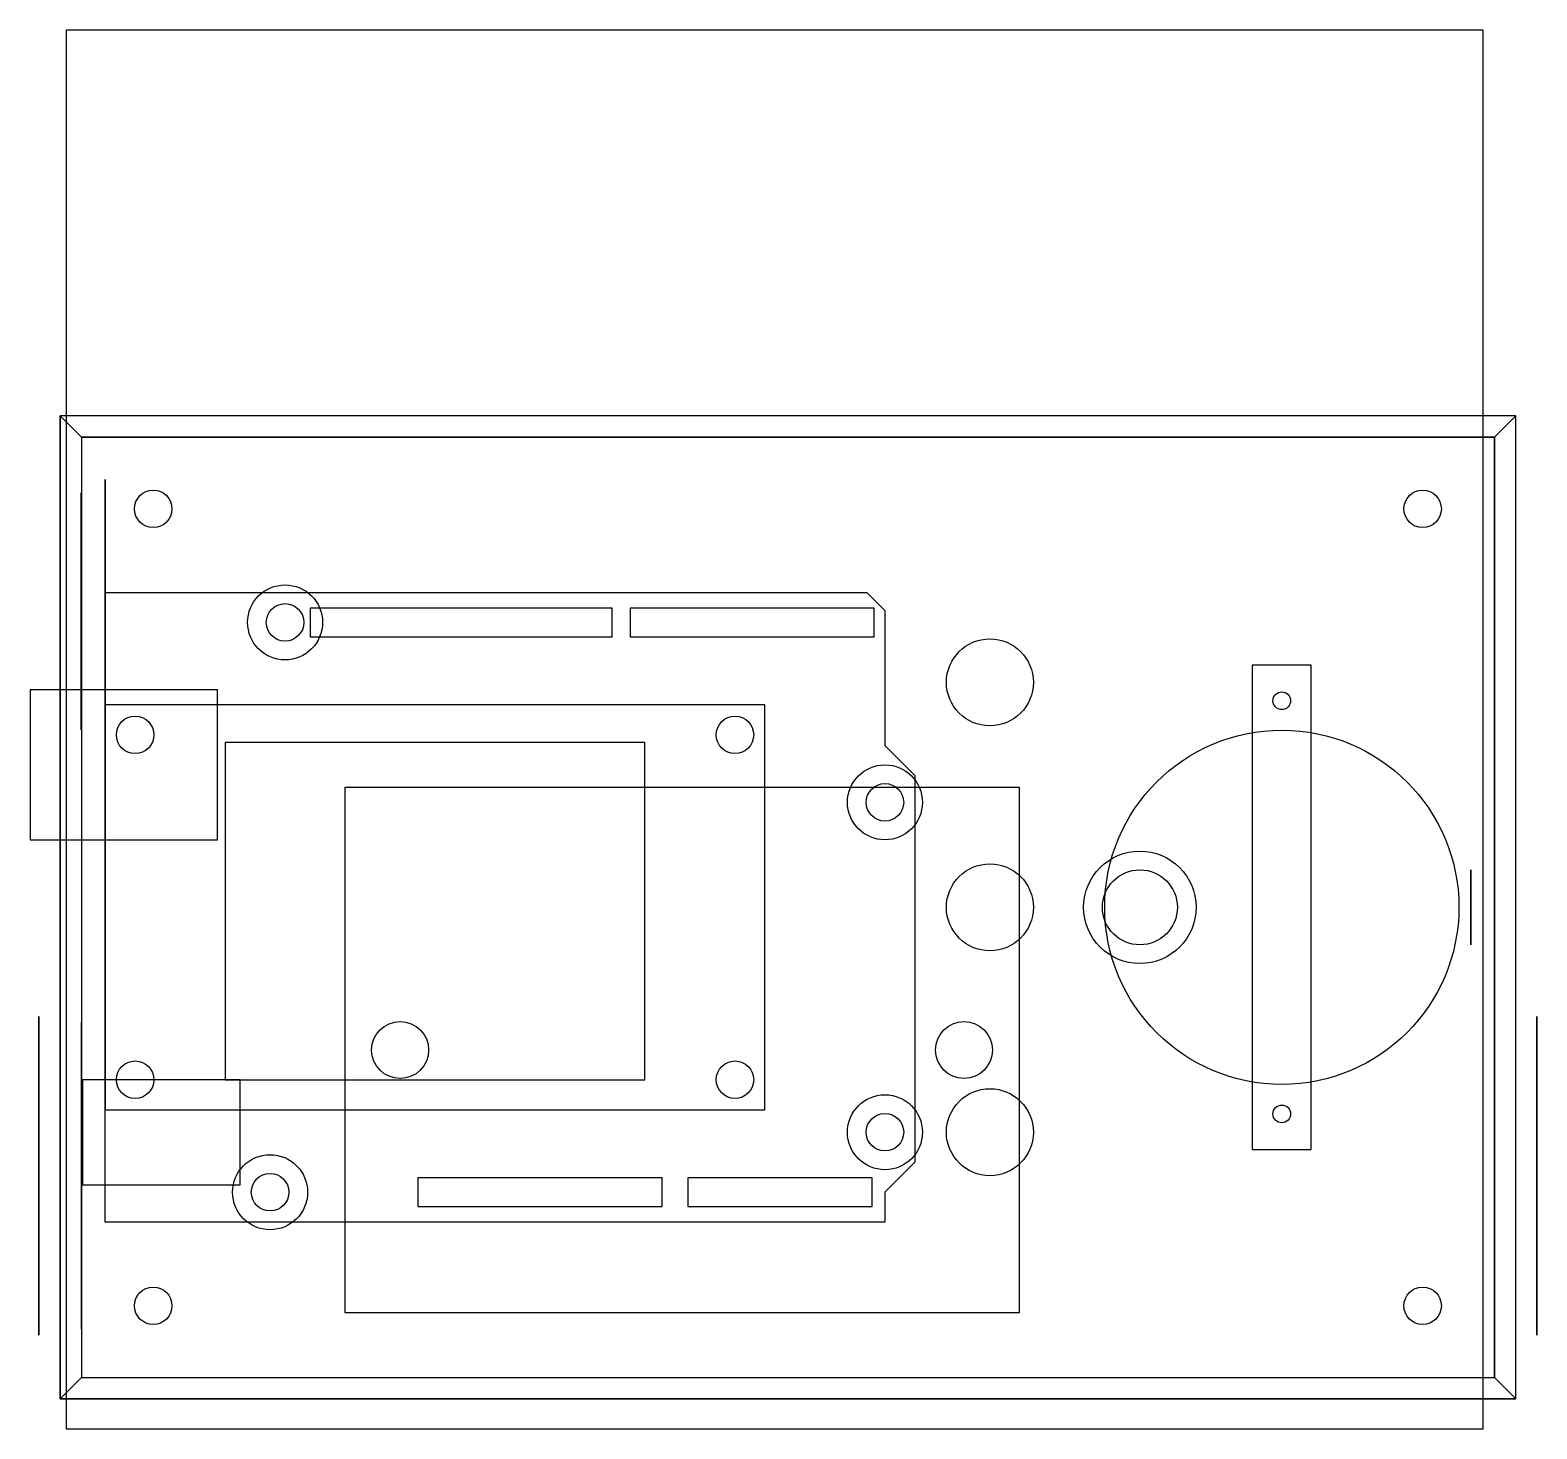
# Model space of a CAD drawing. Extents: x -171 to 4852, y -171 to 4493.
import ezdxf

# ---------------------------------------------------------------- set-up
doc = ezdxf.new("R2010")
doc.units = 0
doc.layers.get('0').update_dxf_attribs({"linetype": 'CONTINUOUS'})

msp = doc.modelspace()

# ---------------------------------------------------------------- linework, layer by layer
for points in [[(-51.259843, -171.259843, -2214.566929), (4673.149606, -171.259843, -2214.566929), (4673.149606, 4492.834645, -2214.566929), (-51.259843, 4492.834645, -2214.566929), (-51.259843, -171.259843, -2214.566929)], [(0, 3135.826772, 0), (4710.629921, 3135.826772, 0), (4781.889764, 3207.086614, 2214.566929), (-71.259843, 3207.086614, 2214.566929), (0, 3135.826772, 0)], [(0, 0, 0), (-71.259843, -71.259843, 2214.566929), (-71.259843, 3207.086614, 2214.566929), (0, 3135.826772, 0), (0, 0, 0)], [(-71.259843, -71.259843, 2214.566929), (4781.889763, -71.259843, 2214.566929), (4781.889763, 3207.086614, 2214.566929), (-71.259843, 3207.086614, 2214.566929), (-71.259843, -71.259843, 2214.566929)], [(0, 3135.826772, 0), (4710.629921, 3135.826772, 0), (4781.889764, 3207.086614, -2214.566929), (-71.259843, 3207.086614, -2214.566929), (0, 3135.826772, 0)], [(0, 0, 0), (-71.259843, -71.259843, -2214.566929), (-71.259843, 3207.086614, -2214.566929), (0, 3135.826772, 0), (0, 0, 0)], [(4710.629921, 0, 0), (4781.889764, -71.259843, 2214.566929), (4781.889764, 3207.086614, 2214.566929), (4710.629921, 3135.826772, 0), (4710.629921, 0, 0)], [(4710.629921, 0, 0), (4781.889764, -71.259843, -2214.566929), (4781.889764, 3207.086614, -2214.566929), (4710.629921, 3135.826772, 0), (4710.629921, 0, 0)], [(0, 0, 0), (4710.629921, 0, 0), (4710.629921, 3135.826772, 0), (0, 3135.826772, 0), (0, 0, 0)], [(0, 0, 0), (4710.629921, 0, 0), (4710.629921, 3135.826772, 0), (0, 3135.826772, 0), (0, 0, 0)], [(78.740157, 2114.586614, -2111.240157), (78.740157, 2994.586614, -2111.240157), (78.740157, 2994.586614, -141.240157), (78.740157, 2114.586614, -141.240157), (78.740157, 2114.586614, -2111.240157)], [(-1.259843, 2159.586614, -1666.240157), (-1.259843, 2949.586614, -1666.240157), (-1.259843, 2949.586614, -586.240157), (-1.259843, 2159.586614, -586.240157), (-1.259843, 2159.586614, -1666.240157)], [(78.740157, 517.913386, 314.96063), (78.740157, 2617.913386, 314.96063), (2618.740157, 2617.913386, 314.96063), (2678.740157, 2557.913386, 314.96063), (2678.740157, 2107.913386, 314.96063), (2778.740157, 2007.913386, 314.96063), (2778.740157, 717.913386, 314.96063), (2678.740157, 617.913386, 314.96063), (2678.740157, 517.913386, 314.96063), (78.740157, 517.913386, 314.96063)], [(762.240157, 2470.163386, 384.96063), (1769.240157, 2470.163386, 384.96063), (1769.240157, 2565.663386, 384.96063), (762.240157, 2565.663386, 384.96063), (762.240157, 2470.163386, 384.96063)], [(1829.240157, 2470.163386, 384.96063), (2643.240157, 2470.163386, 384.96063), (2643.240157, 2565.663386, 384.96063), (1829.240157, 2565.663386, 384.96063), (1829.240157, 2470.163386, 384.96063)], [(3903.543307, 760.826772, 2214.566929), (4100.393701, 760.826772, 2214.566929), (4100.393701, 2375, 2214.566929), (3903.543307, 2375, 2214.566929), (3903.543307, 760.826772, 2214.566929)], [(-171.259843, 1792.913386, 384.96063), (453.740157, 1792.913386, 384.96063), (453.740157, 2292.913386, 384.96063), (-171.259843, 2292.913386, 384.96063), (-171.259843, 1792.913386, 384.96063)], [(78.740157, 892.913386, 2114.566929), (2278.740157, 892.913386, 2114.566929), (2278.740157, 2242.913386, 2114.566929), (78.740157, 2242.913386, 2114.566929), (78.740157, 892.913386, 2114.566929)], [(478.740157, 992.913386, 2214.566929), (1878.740157, 992.913386, 2214.566929), (1878.740157, 2117.913386, 2214.566929), (478.740157, 2117.913386, 2214.566929), (478.740157, 992.913386, 2214.566929)], [(877.440945, 216.929134, -2214.566929), (3127.440945, 216.929134, -2214.566929), (3127.440945, 1966.929134, -2214.566929), (877.440945, 1966.929134, -2214.566929), (877.440945, 216.929134, -2214.566929)], [(-141.732283, 141.240157, -1204.232283), (-141.732283, 1204.232283, -1204.232283), (-141.732283, 1204.232283, -141.240157), (-141.732283, 141.240157, -141.240157), (-141.732283, 141.240157, -1204.232283)], [(0, 160.925197, -1046.751969), (0, 1184.547244, -1046.751969), (0, 1184.547244, -180.610237), (0, 160.925197, -180.610237), (0, 160.925197, -1046.751969)], [(0, 298.720472, -1105.807087), (0, 298.720472, -879.429134), (0, 160.925197, -879.429134), (0, 160.925197, -462.106299), (0, 493.602362, -462.106299), (0, 493.602362, -239.665354), (0, 851.870079, -239.665354), (0, 851.870079, -462.106299), (0, 1184.547244, -462.106299), (0, 1184.547244, -879.429134), (0, 1046.751969, -879.429134), (0, 1046.751969, -1105.807087), (0, 298.720472, -1105.807087)], [(4710.629921, 160.925197, -1046.751969), (4710.629921, 1184.547244, -1046.751969), (4710.629921, 1184.547244, -180.610237), (4710.629921, 160.925197, -180.610237), (4710.629921, 160.925197, -1046.751969)], [(4710.629921, 298.720472, -1105.807087), (4710.629921, 298.720472, -879.429134), (4710.629921, 160.925197, -879.429134), (4710.629921, 160.925197, -462.106299), (4710.629921, 493.602362, -462.106299), (4710.629921, 493.602362, -239.665354), (4710.629921, 851.870079, -239.665354), (4710.629921, 851.870079, -462.106299), (4710.629921, 1184.547244, -462.106299), (4710.629921, 1184.547244, -879.429134), (4710.629921, 1046.751969, -879.429134), (4710.629921, 1046.751969, -1105.807087), (4710.629921, 298.720472, -1105.807087)], [(4852.362205, 141.240157, -1204.232283), (4852.362205, 1204.232283, -1204.232283), (4852.362205, 1204.232283, -141.240157), (4852.362205, 141.240157, -141.240157), (4852.362205, 141.240157, -1204.232283)], [(3.740157, 642.913386, 384.96063), (528.740157, 642.913386, 384.96063), (528.740157, 992.913386, 384.96063), (3.740157, 992.913386, 384.96063), (3.740157, 642.913386, 384.96063)], [(1121.740157, 570.163386, 384.96063), (1935.740157, 570.163386, 384.96063), (1935.740157, 665.663386, 384.96063), (1121.740157, 665.663386, 384.96063), (1121.740157, 570.163386, 384.96063)], [(2021.740157, 570.163386, 384.96063), (2635.740157, 570.163386, 384.96063), (2635.740157, 665.663386, 384.96063), (2021.740157, 665.663386, 384.96063), (2021.740157, 570.163386, 384.96063)], [(0, 0, 0), (4710.629921, 0, 0), (4781.889764, -71.259843, 2214.566929), (-71.259843, -71.259843, 2214.566929), (0, 0, 0)], [(0, 0, 0), (4710.629921, 0, 0), (4781.889764, -71.259843, -2214.566929), (-71.259843, -71.259843, -2214.566929), (0, 0, 0)]]:
    msp.add_polyline3d(points)
for centre, radius in [((239.173228, 2896.653543, 2293.307087), 62.5), ((239.173228, 2896.653543, -2214.566929), 62.5), ((4471.456693, 2896.653543, 2293.307087), 62.5), ((4471.456693, 2896.653543, -2214.566929), 62.5), ((678.740157, 2517.913386, 314.96063), 125), ((678.740157, 2517.913386, 314.96063), 62.5), ((678.740157, 2517.913386, 78.740157), 62.5), ((678.740157, 2517.913386), 62.5), ((3028.740157, 2317.913386, 2214.566929), 145), ((4001.968504, 2256.889764, 2214.566929), 29.527559), ((4001.968504, 2256.889764, 2214.566929), 29.527559), ((178.740157, 2142.913386, 2114.566929), 62.5), ((178.740157, 2142.913386, 2214.566929), 62.5), ((2178.740157, 2142.913386, 2114.566929), 62.5), ((2178.740157, 2142.913386, 2214.566929), 62.5), ((4001.968504, 1567.913386, 2088.582677), 590.551181), ((2678.740157, 1917.913386, 314.96063), 125), ((2678.740157, 1917.913386, 314.96063), 62.5), ((2678.740157, 1917.913386, 78.740157), 62.5), ((2678.740157, 1917.913386), 62.5), ((3028.740157, 1567.913386, 2214.566929), 145), ((3528.740157, 1567.913386, 78.740157), 187.5), ((3528.740157, 1567.913386, -2214.566929), 125), ((1062.440945, 1091.929134, -2214.566929), 95), ((1062.440945, 1091.929134, -2214.566929), 95), ((2942.440945, 1091.929134, -2214.566929), 95), ((2942.440945, 1091.929134, -2214.566929), 95), ((178.740157, 992.913386, 2114.566929), 62.5), ((178.740157, 992.913386, 2214.566929), 62.5), ((2178.740157, 992.913386, 2114.566929), 62.5), ((2178.740157, 992.913386, 2214.566929), 62.5), ((3028.740157, 817.913386, 2214.566929), 145), ((2678.740157, 817.913386, 314.96063), 125), ((4001.968504, 878.937008, 2214.566929), 29.527559), ((4001.968504, 878.937008, 2214.566929), 29.527559), ((2678.740157, 817.913386, 314.96063), 62.5), ((2678.740157, 817.913386, 78.740157), 62.5), ((2678.740157, 817.913386), 62.5), ((628.740157, 617.913386, 314.96063), 125), ((628.740157, 617.913386, 314.96063), 62.5), ((628.740157, 617.913386, 78.740157), 62.5), ((628.740157, 617.913386), 62.5), ((239.173228, 239.173228, 2293.307087), 62.5), ((239.173228, 239.173228, -2214.566929), 62.5), ((4471.456693, 239.173228, 2293.307087), 62.5), ((4471.456693, 239.173228, -2214.566929), 62.5)]:
    msp.add_circle(centre, radius)
at = {"extrusion": (1, 0, 0)}
for centre, radius in [((2554.586614, -1913.740157, 78.740157), 69), ((2554.586614, -338.740157, 78.740157), 69), ((1567.913386, 1107.283465, 4631.889764), 125)]:
    msp.add_circle(centre, radius, dxfattribs=at)

doc.saveas('drawing.dxf')
